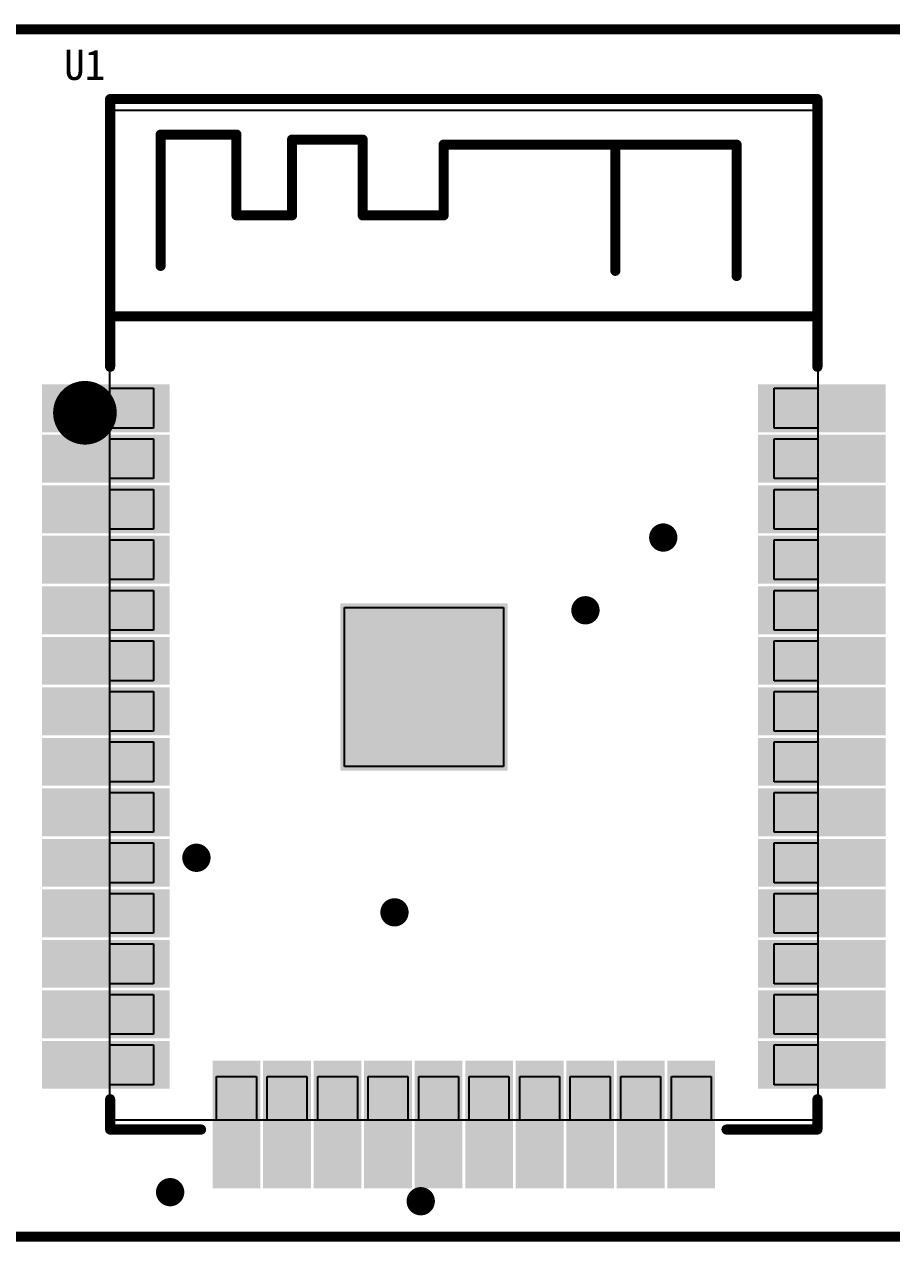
# Model space of a CAD drawing. Header units: millimetres. Extents: x 2.06 to 5.45, y 2.78 to 4.16.
# Drawn here: x 3.581 to 4.439, y 2.925 to 4.13 of the extents above; entities that cross this region are included whole.
import ezdxf

# ---------------------------------------------------------------- set-up
doc = ezdxf.new("R2010")
doc.units = ezdxf.units.MM
doc.header["$MEASUREMENT"] = 0
for name, color, linetype in [('BottomSolder', 6, 'Continuous'), ('Mechanical1', 6, 'Continuous'), ('Mechanical15', 56, 'Continuous'), ('Mechanical4', 56, 'Continuous'), ('Mechanical5', 56, 'Continuous'), ('MultiLayer', 9, 'Continuous'), ('TopOverlay', 2, 'Continuous'), ('TopPaste', 8, 'Continuous'), ('TopSolder', 216, 'Continuous'), ('ViaHoleLayer', 16, 'Continuous')]:
    doc.layers.add(name, color=color, linetype=linetype)

# ---------------------------------------------------------------- blocks, each defined once
blk = doc.blocks.new('ESP32_S_27')
at = {"layer": 'Mechanical15'}
for points, const_width in [([(-0.3368, 0.2786, 1), (-0.3683, 0.2786, 1)], 0.0315), ([(-0.3762, 0.2786, 1), (-0.3604, 0.2786, 1)], 0.0157), ([(-0.3447, 0.2786, 1), (-0.3289, 0.2786, 1)], 0.0157)]:
    blk.add_lwpolyline(points, format="xyb", close=True, dxfattribs=dict(at, const_width=const_width))
at = {"layer": 'Mechanical4'}
for p, q in [((-0.328, -0.4218), (-0.328, 0.5782)), ((-0.328, 0.5782), (0.3728, 0.5782)), ((0.3728, 0.5782), (0.3728, -0.4218)), ((0.3728, -0.4218), (-0.328, -0.4218))]:
    blk.add_line(p, q, dxfattribs=at)
at = {"layer": 'Mechanical5'}
for p, q in [((-0.328, 0.2634), (-0.328, 0.3028)), ((-0.328, 0.3028), (-0.2846, 0.3028)), ((-0.2846, 0.3028), (-0.2846, 0.2634)), ((0.3295, 0.2634), (0.3295, 0.3028)), ((0.3295, 0.3028), (0.3728, 0.3028)), ((0.3728, 0.3028), (0.3728, 0.2634)), ((-0.2846, 0.2634), (-0.328, 0.2634)), ((0.3728, 0.2634), (0.3295, 0.2634)), ((-0.328, 0.2134), (-0.328, 0.2528)), ((-0.328, 0.2528), (-0.2846, 0.2528)), ((-0.2846, 0.2528), (-0.2846, 0.2134)), ((0.3295, 0.2134), (0.3295, 0.2528)), ((0.3295, 0.2528), (0.3728, 0.2528)), ((0.3728, 0.2528), (0.3728, 0.2134)), ((-0.2846, 0.2134), (-0.328, 0.2134)), ((0.3728, 0.2134), (0.3295, 0.2134)), ((-0.328, 0.1634), (-0.328, 0.2028)), ((-0.328, 0.2028), (-0.2846, 0.2028)), ((-0.2846, 0.2028), (-0.2846, 0.1634)), ((0.3295, 0.1634), (0.3295, 0.2028)), ((0.3295, 0.2028), (0.3728, 0.2028)), ((0.3728, 0.2028), (0.3728, 0.1634)), ((-0.2846, 0.1634), (-0.328, 0.1634)), ((0.3728, 0.1634), (0.3295, 0.1634)), ((-0.328, 0.1134), (-0.328, 0.1528)), ((-0.328, 0.1528), (-0.2846, 0.1528)), ((-0.2846, 0.1528), (-0.2846, 0.1134)), ((0.3295, 0.1134), (0.3295, 0.1528)), ((0.3295, 0.1528), (0.3728, 0.1528)), ((0.3728, 0.1528), (0.3728, 0.1134)), ((-0.2846, 0.1134), (-0.328, 0.1134)), ((0.3728, 0.1134), (0.3295, 0.1134)), ((-0.328, 0.0634), (-0.328, 0.1028)), ((-0.328, 0.1028), (-0.2846, 0.1028)), ((-0.2846, 0.1028), (-0.2846, 0.0634)), ((0.3295, 0.0634), (0.3295, 0.1028)), ((0.3295, 0.1028), (0.3728, 0.1028)), ((0.3728, 0.1028), (0.3728, 0.0634)), ((-0.0957, -0.0716), (-0.0957, 0.0859)), ((-0.0957, 0.0859), (0.0618, 0.0859)), ((0.0618, 0.0859), (0.0618, -0.0716)), ((-0.2846, 0.0634), (-0.328, 0.0634)), ((0.3728, 0.0634), (0.3295, 0.0634)), ((-0.328, 0.0134), (-0.328, 0.0528)), ((-0.328, 0.0528), (-0.2846, 0.0528)), ((-0.2846, 0.0528), (-0.2846, 0.0134)), ((0.3295, 0.0134), (0.3295, 0.0528)), ((0.3295, 0.0528), (0.3728, 0.0528)), ((0.3728, 0.0528), (0.3728, 0.0134)), ((-0.2846, 0.0134), (-0.328, 0.0134)), ((0.3728, 0.0134), (0.3295, 0.0134)), ((-0.328, -0.0366), (-0.328, 0.0028)), ((-0.328, 0.0028), (-0.2846, 0.0028)), ((-0.2846, 0.0028), (-0.2846, -0.0366)), ((0.3295, -0.0366), (0.3295, 0.0028)), ((0.3295, 0.0028), (0.3728, 0.0028)), ((0.3728, 0.0028), (0.3728, -0.0366)), ((-0.2846, -0.0366), (-0.328, -0.0366)), ((-0.328, -0.0866), (-0.328, -0.0472)), ((-0.328, -0.0472), (-0.2846, -0.0472)), ((-0.2846, -0.0472), (-0.2846, -0.0866)), ((0.3728, -0.0366), (0.3295, -0.0366)), ((0.3295, -0.0866), (0.3295, -0.0472)), ((0.3295, -0.0472), (0.3728, -0.0472)), ((0.3728, -0.0472), (0.3728, -0.0866)), ((0.0618, -0.0716), (-0.0957, -0.0716)), ((-0.2846, -0.0866), (-0.328, -0.0866)), ((0.3728, -0.0866), (0.3295, -0.0866)), ((-0.328, -0.1366), (-0.328, -0.0972)), ((-0.328, -0.0972), (-0.2846, -0.0972)), ((-0.2846, -0.0972), (-0.2846, -0.1366)), ((0.3295, -0.1366), (0.3295, -0.0972)), ((0.3295, -0.0972), (0.3728, -0.0972)), ((0.3728, -0.0972), (0.3728, -0.1366)), ((-0.2846, -0.1366), (-0.328, -0.1366)), ((0.3728, -0.1366), (0.3295, -0.1366)), ((-0.328, -0.1866), (-0.328, -0.1472)), ((-0.328, -0.1472), (-0.2846, -0.1472)), ((-0.2846, -0.1472), (-0.2846, -0.1866)), ((0.3295, -0.1866), (0.3295, -0.1472)), ((0.3295, -0.1472), (0.3728, -0.1472)), ((0.3728, -0.1472), (0.3728, -0.1866)), ((-0.2846, -0.1866), (-0.328, -0.1866)), ((0.3728, -0.1866), (0.3295, -0.1866)), ((-0.328, -0.2366), (-0.328, -0.1972)), ((-0.328, -0.1972), (-0.2846, -0.1972)), ((-0.2846, -0.1972), (-0.2846, -0.2366)), ((0.3295, -0.2366), (0.3295, -0.1972)), ((0.3295, -0.1972), (0.3728, -0.1972)), ((0.3728, -0.1972), (0.3728, -0.2366)), ((-0.2846, -0.2366), (-0.328, -0.2366)), ((0.3728, -0.2366), (0.3295, -0.2366)), ((-0.328, -0.2866), (-0.328, -0.2472)), ((-0.328, -0.2472), (-0.2846, -0.2472)), ((-0.2846, -0.2472), (-0.2846, -0.2866)), ((0.3295, -0.2866), (0.3295, -0.2472)), ((0.3295, -0.2472), (0.3728, -0.2472)), ((0.3728, -0.2472), (0.3728, -0.2866)), ((-0.2846, -0.2866), (-0.328, -0.2866)), ((0.3728, -0.2866), (0.3295, -0.2866)), ((-0.328, -0.3366), (-0.328, -0.2972)), ((-0.328, -0.2972), (-0.2846, -0.2972)), ((-0.2846, -0.2972), (-0.2846, -0.3366)), ((0.3295, -0.3366), (0.3295, -0.2972)), ((0.3295, -0.2972), (0.3728, -0.2972)), ((0.3728, -0.2972), (0.3728, -0.3366)), ((-0.2846, -0.3366), (-0.328, -0.3366)), ((0.3728, -0.3366), (0.3295, -0.3366)), ((-0.328, -0.3866), (-0.328, -0.3472)), ((-0.328, -0.3472), (-0.2846, -0.3472)), ((-0.2846, -0.3472), (-0.2846, -0.3866)), ((0.3295, -0.3866), (0.3295, -0.3472)), ((0.3295, -0.3472), (0.3728, -0.3472)), ((0.3728, -0.3472), (0.3728, -0.3866)), ((-0.2222, -0.3785), (-0.1829, -0.3785)), ((-0.2222, -0.4218), (-0.2222, -0.3785)), ((-0.1829, -0.3785), (-0.1829, -0.4218)), ((-0.1722, -0.3785), (-0.1329, -0.3785)), ((-0.1722, -0.4218), (-0.1722, -0.3785)), ((-0.1329, -0.3785), (-0.1329, -0.4218)), ((-0.1222, -0.3785), (-0.0829, -0.3785)), ((-0.1222, -0.4218), (-0.1222, -0.3785)), ((-0.0829, -0.3785), (-0.0829, -0.4218)), ((-0.0722, -0.3785), (-0.0329, -0.3785)), ((-0.0722, -0.4218), (-0.0722, -0.3785)), ((-0.0329, -0.3785), (-0.0329, -0.4218)), ((-0.0222, -0.3785), (0.0171, -0.3785)), ((-0.0222, -0.4218), (-0.0222, -0.3785)), ((0.0171, -0.3785), (0.0171, -0.4218)), ((0.0278, -0.3785), (0.0671, -0.3785)), ((0.0278, -0.4218), (0.0278, -0.3785)), ((0.0671, -0.3785), (0.0671, -0.4218)), ((0.0778, -0.3785), (0.1171, -0.3785)), ((0.0778, -0.4218), (0.0778, -0.3785)), ((0.1171, -0.3785), (0.1171, -0.4218)), ((0.1278, -0.3785), (0.1671, -0.3785)), ((0.1278, -0.4218), (0.1278, -0.3785)), ((0.1671, -0.3785), (0.1671, -0.4218)), ((0.1778, -0.3785), (0.2171, -0.3785)), ((0.1778, -0.4218), (0.1778, -0.3785)), ((0.2171, -0.3785), (0.2171, -0.4218)), ((0.2278, -0.3785), (0.2671, -0.3785)), ((0.2278, -0.4218), (0.2278, -0.3785)), ((0.2671, -0.3785), (0.2671, -0.4218)), ((-0.2846, -0.3866), (-0.328, -0.3866)), ((0.3728, -0.3866), (0.3295, -0.3866)), ((-0.1829, -0.4218), (-0.2222, -0.4218)), ((-0.1329, -0.4218), (-0.1722, -0.4218)), ((-0.0829, -0.4218), (-0.1222, -0.4218)), ((-0.0329, -0.4218), (-0.0722, -0.4218)), ((0.0171, -0.4218), (-0.0222, -0.4218)), ((0.0671, -0.4218), (0.0278, -0.4218)), ((0.1171, -0.4218), (0.0778, -0.4218)), ((0.1671, -0.4218), (0.1278, -0.4218)), ((0.2171, -0.4218), (0.1778, -0.4218)), ((0.2671, -0.4218), (0.2278, -0.4218))]:
    blk.add_line(p, q, dxfattribs=at)
at = {"layer": 'TopOverlay', "const_width": 0.01}
for points in [[(-0.3276, 0.3241), (-0.3276, 0.5891)], [(-0.3276, 0.5891), (0.3724, 0.5891)], [(0.3724, 0.3241), (0.3724, 0.5891)], [(-0.2776, 0.424), (-0.2776, 0.554)], [(-0.2776, 0.554), (-0.2026, 0.554)], [(-0.2026, 0.474), (-0.2026, 0.554)], [(-0.1476, 0.474), (-0.1476, 0.549)], [(-0.1476, 0.549), (-0.0776, 0.549)], [(-0.0776, 0.474), (-0.0776, 0.549)], [(0.0024, 0.474), (0.0024, 0.544)], [(0.0024, 0.544), (0.2924, 0.544)], [(0.1724, 0.4191), (0.1724, 0.5441)], [(0.2924, 0.414), (0.2924, 0.544)], [(-0.2026, 0.474), (-0.1476, 0.474)], [(-0.0776, 0.474), (0.0024, 0.474)], [(-0.3276, 0.3741), (0.3724, 0.3741)], [(-0.3276, -0.4309), (-0.3276, -0.4009)], [(0.3724, -0.4309), (0.3724, -0.4009)], [(-0.3276, -0.4309), (-0.2376, -0.4309)], [(0.2824, -0.4309), (0.3724, -0.4309)]]:
    blk.add_lwpolyline(points, dxfattribs=at)
at = {"layer": 'TopOverlay', "const_width": 0.005}
for points in [[(-0.3301, 0.5891, 1), (-0.3251, 0.5891, 1)], [(-0.3301, 0.5891, 1), (-0.3251, 0.5891, 1)], [(0.3699, 0.5891, 1), (0.3749, 0.5891, 1)], [(0.3699, 0.5891, 1), (0.3749, 0.5891, 1)], [(-0.2801, 0.554, 1), (-0.2751, 0.554, 1)], [(-0.2801, 0.554, 1), (-0.2751, 0.554, 1)], [(-0.2051, 0.554, 1), (-0.2001, 0.554, 1)], [(-0.2051, 0.554, 1), (-0.2001, 0.554, 1)], [(-0.1501, 0.549, 1), (-0.1451, 0.549, 1)], [(-0.1501, 0.549, 1), (-0.1451, 0.549, 1)], [(-0.0801, 0.549, 1), (-0.0751, 0.549, 1)], [(-0.0801, 0.549, 1), (-0.0751, 0.549, 1)], [(-0.0001, 0.544, 1), (0.0049, 0.544, 1)], [(-0.0001, 0.544, 1), (0.0049, 0.544, 1)], [(0.1699, 0.5441, 1), (0.1749, 0.5441, 1)], [(0.2899, 0.544, 1), (0.2949, 0.544, 1)], [(0.2899, 0.544, 1), (0.2949, 0.544, 1)], [(-0.2051, 0.474, 1), (-0.2001, 0.474, 1)], [(-0.2051, 0.474, 1), (-0.2001, 0.474, 1)], [(-0.1501, 0.474, 1), (-0.1451, 0.474, 1)], [(-0.1501, 0.474, 1), (-0.1451, 0.474, 1)], [(-0.0801, 0.474, 1), (-0.0751, 0.474, 1)], [(-0.0801, 0.474, 1), (-0.0751, 0.474, 1)], [(-0.0001, 0.474, 1), (0.0049, 0.474, 1)], [(-0.0001, 0.474, 1), (0.0049, 0.474, 1)], [(-0.2801, 0.424, 1), (-0.2751, 0.424, 1)], [(0.1699, 0.4191, 1), (0.1749, 0.4191, 1)], [(0.2899, 0.414, 1), (0.2949, 0.414, 1)], [(-0.3301, 0.3741, 1), (-0.3251, 0.3741, 1)], [(0.3699, 0.3741, 1), (0.3749, 0.3741, 1)], [(-0.3301, 0.3241, 1), (-0.3251, 0.3241, 1)], [(0.3699, 0.3241, 1), (0.3749, 0.3241, 1)], [(-0.3301, -0.4009, 1), (-0.3251, -0.4009, 1)], [(0.3699, -0.4009, 1), (0.3749, -0.4009, 1)], [(-0.3301, -0.4309, 1), (-0.3251, -0.4309, 1)], [(-0.3301, -0.4309, 1), (-0.3251, -0.4309, 1)], [(-0.2401, -0.4309, 1), (-0.2351, -0.4309, 1)], [(0.2799, -0.4309, 1), (0.2849, -0.4309, 1)], [(0.3699, -0.4309, 1), (0.3749, -0.4309, 1)], [(0.3699, -0.4309, 1), (0.3749, -0.4309, 1)]]:
    blk.add_lwpolyline(points, format="xyb", close=True, dxfattribs=at)
at = {"layer": 'TopPaste'}
for points in [[(-0.2728, 0.3028), (-0.3909, 0.3028), (-0.2728, 0.2634), (-0.3909, 0.2634)], [(0.4358, 0.3028), (0.3177, 0.3028), (0.4358, 0.2634), (0.3177, 0.2634)], [(-0.2728, 0.2528), (-0.3909, 0.2528), (-0.2728, 0.2134), (-0.3909, 0.2134)], [(0.4358, 0.2528), (0.3177, 0.2528), (0.4358, 0.2134), (0.3177, 0.2134)], [(-0.2728, 0.2028), (-0.3909, 0.2028), (-0.2728, 0.1634), (-0.3909, 0.1634)], [(0.4358, 0.2028), (0.3177, 0.2028), (0.4358, 0.1634), (0.3177, 0.1634)], [(-0.2728, 0.1528), (-0.3909, 0.1528), (-0.2728, 0.1134), (-0.3909, 0.1134)], [(0.4358, 0.1528), (0.3177, 0.1528), (0.4358, 0.1134), (0.3177, 0.1134)], [(-0.2728, 0.1028), (-0.3909, 0.1028), (-0.2728, 0.0634), (-0.3909, 0.0634)], [(0.4358, 0.1028), (0.3177, 0.1028), (0.4358, 0.0634), (0.3177, 0.0634)], [(0.0618, 0.0859), (-0.0957, 0.0859), (0.0618, -0.0716), (-0.0957, -0.0716)], [(-0.2728, 0.0528), (-0.3909, 0.0528), (-0.2728, 0.0134), (-0.3909, 0.0134)], [(0.4358, 0.0528), (0.3177, 0.0528), (0.4358, 0.0134), (0.3177, 0.0134)], [(-0.2728, 0.0028), (-0.3909, 0.0028), (-0.2728, -0.0366), (-0.3909, -0.0366)], [(0.4358, 0.0028), (0.3177, 0.0028), (0.4358, -0.0366), (0.3177, -0.0366)], [(-0.2728, -0.0472), (-0.3909, -0.0472), (-0.2728, -0.0866), (-0.3909, -0.0866)], [(0.4358, -0.0472), (0.3177, -0.0472), (0.4358, -0.0866), (0.3177, -0.0866)], [(-0.2728, -0.0972), (-0.3909, -0.0972), (-0.2728, -0.1366), (-0.3909, -0.1366)], [(0.4358, -0.0972), (0.3177, -0.0972), (0.4358, -0.1366), (0.3177, -0.1366)], [(-0.2728, -0.1472), (-0.3909, -0.1472), (-0.2728, -0.1866), (-0.3909, -0.1866)], [(0.4358, -0.1472), (0.3177, -0.1472), (0.4358, -0.1866), (0.3177, -0.1866)], [(-0.2728, -0.1972), (-0.3909, -0.1972), (-0.2728, -0.2366), (-0.3909, -0.2366)], [(0.4358, -0.1972), (0.3177, -0.1972), (0.4358, -0.2366), (0.3177, -0.2366)], [(-0.2728, -0.2472), (-0.3909, -0.2472), (-0.2728, -0.2866), (-0.3909, -0.2866)], [(0.4358, -0.2472), (0.3177, -0.2472), (0.4358, -0.2866), (0.3177, -0.2866)], [(-0.2728, -0.2972), (-0.3909, -0.2972), (-0.2728, -0.3366), (-0.3909, -0.3366)], [(0.4358, -0.2972), (0.3177, -0.2972), (0.4358, -0.3366), (0.3177, -0.3366)], [(-0.2728, -0.3472), (-0.3909, -0.3472), (-0.2728, -0.3866), (-0.3909, -0.3866)], [(0.4358, -0.3472), (0.3177, -0.3472), (0.4358, -0.3866), (0.3177, -0.3866)], [(-0.1829, -0.3669), (-0.2222, -0.3669), (-0.1829, -0.485), (-0.2222, -0.485)], [(-0.1329, -0.3669), (-0.1722, -0.3669), (-0.1329, -0.485), (-0.1722, -0.485)], [(-0.0829, -0.3669), (-0.1222, -0.3669), (-0.0829, -0.485), (-0.1222, -0.485)], [(-0.0329, -0.3669), (-0.0722, -0.3669), (-0.0329, -0.485), (-0.0722, -0.485)], [(0.0171, -0.3669), (-0.0222, -0.3669), (0.0171, -0.485), (-0.0222, -0.485)], [(0.0671, -0.3669), (0.0278, -0.3669), (0.0671, -0.485), (0.0278, -0.485)], [(0.1171, -0.3669), (0.0778, -0.3669), (0.1171, -0.485), (0.0778, -0.485)], [(0.1671, -0.3669), (0.1278, -0.3669), (0.1671, -0.485), (0.1278, -0.485)], [(0.2171, -0.3669), (0.1778, -0.3669), (0.2171, -0.485), (0.1778, -0.485)], [(0.2671, -0.3669), (0.2278, -0.3669), (0.2671, -0.485), (0.2278, -0.485)]]:
    blk.add_solid(points, dxfattribs=at)
at = {"layer": 'TopSolder'}
for points in [[(-0.2688, 0.3068), (-0.3949, 0.3068), (-0.2688, 0.2594), (-0.3949, 0.2594)], [(0.4398, 0.3068), (0.3137, 0.3068), (0.4398, 0.2594), (0.3137, 0.2594)], [(-0.2688, 0.2568), (-0.3949, 0.2568), (-0.2688, 0.2094), (-0.3949, 0.2094)], [(0.4398, 0.2568), (0.3137, 0.2568), (0.4398, 0.2094), (0.3137, 0.2094)], [(-0.2688, 0.2068), (-0.3949, 0.2068), (-0.2688, 0.1594), (-0.3949, 0.1594)], [(0.4398, 0.2068), (0.3137, 0.2068), (0.4398, 0.1594), (0.3137, 0.1594)], [(-0.2688, 0.1568), (-0.3949, 0.1568), (-0.2688, 0.1094), (-0.3949, 0.1094)], [(0.4398, 0.1568), (0.3137, 0.1568), (0.4398, 0.1094), (0.3137, 0.1094)], [(-0.2688, 0.1068), (-0.3949, 0.1068), (-0.2688, 0.0594), (-0.3949, 0.0594)], [(0.4398, 0.1068), (0.3137, 0.1068), (0.4398, 0.0594), (0.3137, 0.0594)], [(0.0658, 0.0899), (-0.0997, 0.0899), (0.0658, -0.0756), (-0.0997, -0.0756)], [(-0.2688, 0.0568), (-0.3949, 0.0568), (-0.2688, 0.0094), (-0.3949, 0.0094)], [(0.4398, 0.0568), (0.3137, 0.0568), (0.4398, 0.0094), (0.3137, 0.0094)], [(-0.2688, 0.0068), (-0.3949, 0.0068), (-0.2688, -0.0406), (-0.3949, -0.0406)], [(0.4398, 0.0068), (0.3137, 0.0068), (0.4398, -0.0406), (0.3137, -0.0406)], [(-0.2688, -0.0432), (-0.3949, -0.0432), (-0.2688, -0.0906), (-0.3949, -0.0906)], [(0.4398, -0.0432), (0.3137, -0.0432), (0.4398, -0.0906), (0.3137, -0.0906)], [(-0.2688, -0.0932), (-0.3949, -0.0932), (-0.2688, -0.1406), (-0.3949, -0.1406)], [(0.4398, -0.0932), (0.3137, -0.0932), (0.4398, -0.1406), (0.3137, -0.1406)], [(-0.2688, -0.1432), (-0.3949, -0.1432), (-0.2688, -0.1906), (-0.3949, -0.1906)], [(0.4398, -0.1432), (0.3137, -0.1432), (0.4398, -0.1906), (0.3137, -0.1906)], [(-0.2688, -0.1932), (-0.3949, -0.1932), (-0.2688, -0.2406), (-0.3949, -0.2406)], [(0.4398, -0.1932), (0.3137, -0.1932), (0.4398, -0.2406), (0.3137, -0.2406)], [(-0.2688, -0.2432), (-0.3949, -0.2432), (-0.2688, -0.2906), (-0.3949, -0.2906)], [(0.4398, -0.2432), (0.3137, -0.2432), (0.4398, -0.2906), (0.3137, -0.2906)], [(-0.2688, -0.2932), (-0.3949, -0.2932), (-0.2688, -0.3406), (-0.3949, -0.3406)], [(0.4398, -0.2932), (0.3137, -0.2932), (0.4398, -0.3406), (0.3137, -0.3406)], [(-0.2688, -0.3432), (-0.3949, -0.3432), (-0.2688, -0.3906), (-0.3949, -0.3906)], [(0.4398, -0.3432), (0.3137, -0.3432), (0.4398, -0.3906), (0.3137, -0.3906)], [(-0.1789, -0.3629), (-0.2262, -0.3629), (-0.1789, -0.489), (-0.2262, -0.489)], [(-0.1289, -0.3629), (-0.1762, -0.3629), (-0.1289, -0.489), (-0.1762, -0.489)], [(-0.0789, -0.3629), (-0.1262, -0.3629), (-0.0789, -0.489), (-0.1262, -0.489)], [(-0.0289, -0.3629), (-0.0762, -0.3629), (-0.0289, -0.489), (-0.0762, -0.489)], [(0.0211, -0.3629), (-0.0262, -0.3629), (0.0211, -0.489), (-0.0262, -0.489)], [(0.0711, -0.3629), (0.0238, -0.3629), (0.0711, -0.489), (0.0238, -0.489)], [(0.1211, -0.3629), (0.0738, -0.3629), (0.1211, -0.489), (0.0738, -0.489)], [(0.1711, -0.3629), (0.1238, -0.3629), (0.1711, -0.489), (0.1238, -0.489)], [(0.2211, -0.3629), (0.1738, -0.3629), (0.2211, -0.489), (0.1738, -0.489)], [(0.2711, -0.3629), (0.2238, -0.3629), (0.2711, -0.489), (0.2238, -0.489)]]:
    blk.add_solid(points, dxfattribs=at)

msp = doc.modelspace()

# ---------------------------------------------------------------- linework, layer by layer
at = {"layer": 'BottomSolder', "const_width": 0.014}
for points in [[(4.206, 3.622, 1), (4.22, 3.622, 1)], [(4.129, 3.55, 1), (4.143, 3.55, 1)], [(3.744, 3.305, 1), (3.758, 3.305, 1)], [(3.94, 3.251, 1), (3.954, 3.251, 1)], [(3.718, 2.974, 1), (3.732, 2.974, 1)], [(3.966, 2.965, 1), (3.98, 2.965, 1)]]:
    msp.add_lwpolyline(points, format="xyb", close=True, dxfattribs=at)
at = {"layer": 'Mechanical1', "const_width": 0.01}
for points in [[(2.165, 4.125), (5.38, 4.125)], [(2.165, 2.93), (5.38, 2.93)]]:
    msp.add_lwpolyline(points, dxfattribs=at)
at = {"layer": 'MultiLayer', "const_width": 0.01}
for points in [[(4.208, 3.622, 1), (4.218, 3.622, 1)], [(4.131, 3.55, 1), (4.141, 3.55, 1)], [(3.746, 3.305, 1), (3.756, 3.305, 1)], [(3.942, 3.251, 1), (3.952, 3.251, 1)], [(3.72, 2.974, 1), (3.73, 2.974, 1)], [(3.968, 2.965, 1), (3.978, 2.965, 1)]]:
    msp.add_lwpolyline(points, format="xyb", close=True, dxfattribs=at)
at = {"layer": 'TopSolder', "const_width": 0.014}
for points in [[(4.206, 3.622, 1), (4.22, 3.622, 1)], [(4.129, 3.55, 1), (4.143, 3.55, 1)], [(3.744, 3.305, 1), (3.758, 3.305, 1)], [(3.94, 3.251, 1), (3.954, 3.251, 1)], [(3.718, 2.974, 1), (3.732, 2.974, 1)], [(3.966, 2.965, 1), (3.98, 2.965, 1)]]:
    msp.add_lwpolyline(points, format="xyb", close=True, dxfattribs=at)
at = {"layer": 'ViaHoleLayer', "const_width": 0.0075}
for points in [[(4.2092, 3.622, 1), (4.2168, 3.622, 1)], [(4.1322, 3.55, 1), (4.1398, 3.55, 1)], [(3.7473, 3.305, 1), (3.7548, 3.305, 1)], [(3.9432, 3.251, 1), (3.9508, 3.251, 1)], [(3.7212, 2.974, 1), (3.7287, 2.974, 1)], [(3.9693, 2.965, 1), (3.9768, 2.965, 1)]]:
    msp.add_lwpolyline(points, format="xyb", close=True, dxfattribs=at)

# ---------------------------------------------------------------- block references
at = {"rotation": 360}
msp.add_blockref('ESP32_S_27', (3.9932, 3.4669), dxfattribs=at)

# ---------------------------------------------------------------- texts
at = {"layer": 'TopOverlay'}
msp.add_text('U1', height=0.03, dxfattribs=at).set_placement((3.62, 4.075))

doc.saveas('drawing.dxf')
